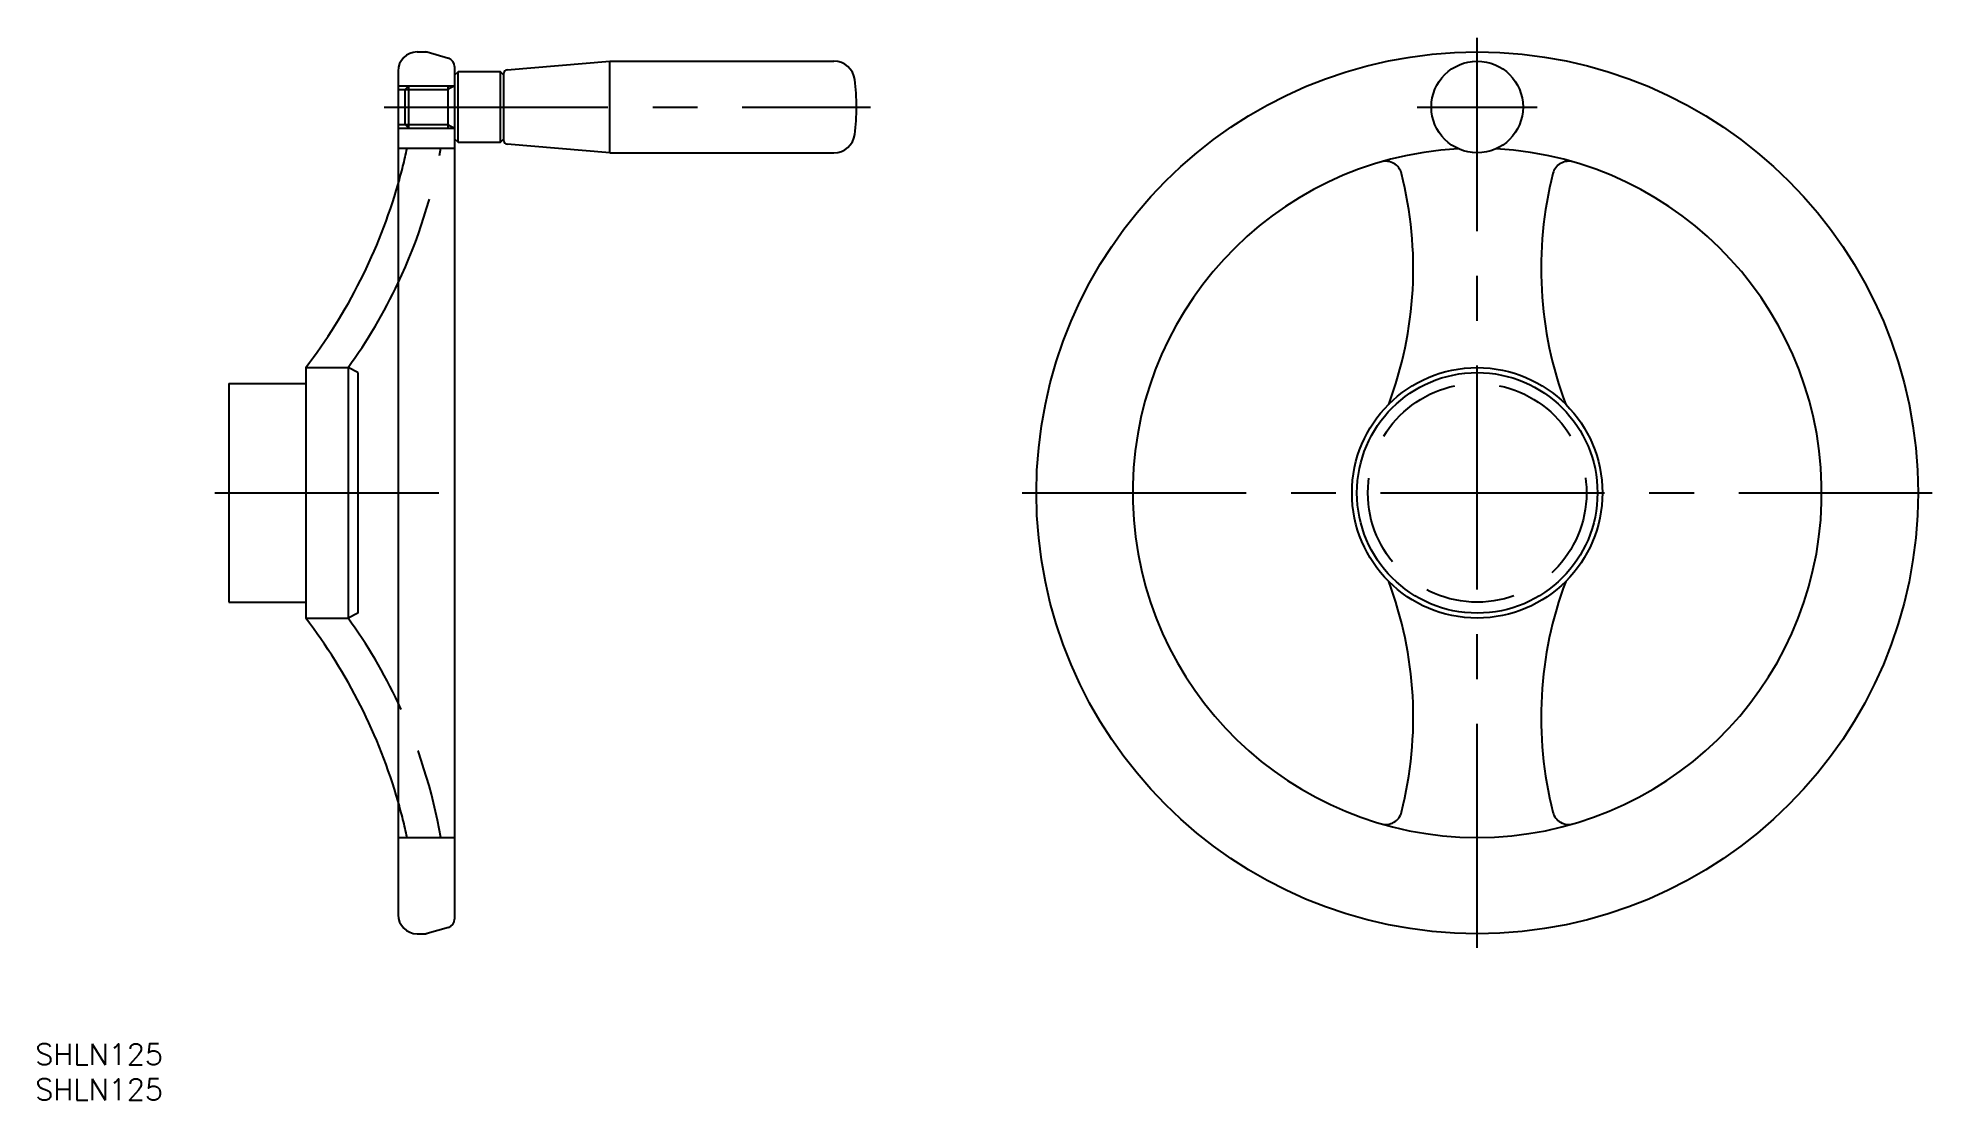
# Model space of a CAD drawing. Extents: x -204 to 64, y -86 to 64.
import ezdxf

# ---------------------------------------------------------------- set-up
doc = ezdxf.new("R2010")
doc.units = 0
doc.linetypes.add('CENTER', pattern=[50.8, 31.75, -6.35, 6.35, -6.35])
doc.linetypes.add('DASHED', pattern=[19.05, 12.7, -6.35])
doc.layers.get('0').update_dxf_attribs({"linetype": 'CONTINUOUS'})
doc.layers.add('CENTER', color=1, linetype='CENTER')
doc.styles.get("Standard").update_dxf_attribs({"font": 'txt.shx', "height": 3, "bigfont": 'bigfont.shx'})

msp = doc.modelspace()

# ---------------------------------------------------------------- linework, layer by layer
at = {"color": 7, "linetype": 'CONTINUOUS'}
for p, q in [((-150.3, 62.5), (-149.14, 62.5)), ((-145.87, 61.6), (-148.86, 62.46)), ((-153, 59.8), (-153, -59.8)), ((-145, 60.45), (-145, -60.45)), ((-144.5, 59.7), (-145, 59.2)), ((-144.5, 49.7), (-144.5, 59.7)), ((-138.5, 59.7), (-144.5, 59.7)), ((-138.5, 49.7), (-138.5, 59.7)), ((-138, 59.2), (-138.5, 59.7)), ((-138, 49.91), (-138, 59.49)), ((-137.54, 59.99), (-123, 61.2)), ((-123, 61.2), (-91.23, 61.2)), ((-123, 48.2), (-123, 61.2)), ((-145, 50.2), (-144.5, 49.7)), ((-144.5, 49.7), (-138.5, 49.7)), ((-138.5, 49.7), (-138, 50.2)), ((-123, 48.2), (-137.54, 49.41)), ((-123, 48.2), (-91.23, 48.2)), ((-166.1, 17.75), (-166.1, -17.75)), ((-166.1, 17.75), (-160.1, 17.75)), ((-160.1, 17.75), (-160.1, -17.75)), ((-158.7, 17.05), (-160.1, 17.75)), ((-158.7, 17.05), (-158.7, -17.05)), ((-177, 15.5), (-177, -15.5)), ((-177, 15.5), (-166.1, 15.5)), ((-177, -15.5), (-166.1, -15.5)), ((-166.1, -17.75), (-160.1, -17.75)), ((-158.7, -17.05), (-160.1, -17.75)), ((-145.87, -61.6), (-148.86, -62.46)), ((-150.3, -62.5), (-149.14, -62.5))]:
    msp.add_line(p, q, dxfattribs=at)
at = {"color": 3, "linetype": 'DASHED'}
for p, q in [((-153, 57.7), (-145, 57.7)), ((-153, 57.16), (-145.94, 57.16)), ((-152, 57.16), (-151.46, 57.7)), ((-152, 52.24), (-152, 57.16)), ((-151.46, 51.7), (-151.46, 57.7)), ((-145.94, 57.7), (-145.94, 51.7)), ((-145, 57.7), (-145.94, 57.16)), ((-153, 52.24), (-145.94, 52.24)), ((-153, 51.7), (-145, 51.7)), ((-152, 52.24), (-151.46, 51.7)), ((-145.94, 52.24), (-145, 51.7)), ((-153, 48.85), (-145, 48.85)), ((-153, -48.85), (-145, -48.85))]:
    msp.add_line(p, q, dxfattribs=at)
at = {"color": 7, "linetype": 'CONTINUOUS'}
for centre, radius in [((0, 0), 62.5), ((0, 54.7), 6.5), ((0, 0), 17.75), ((0, 0), 17.05)]:
    msp.add_circle(centre, radius, dxfattribs=at)
at = {"color": 3, "linetype": 'DASHED'}
msp.add_circle((0, 0), 15.5, dxfattribs=at)
at = {"color": 7, "linetype": 'CONTINUOUS'}
for centre, radius, start, end in [((-150.3, 59.8), 2.7, 90, 180), ((-149.14, 61.5), 1, 73.9601, 90), ((-146.2, 60.45), 1.2, 0, 73.9601), ((-137.5, 59.49), 0.5, 94.7636, 180), ((-91.23, 58.2), 3, 7.4482, 90), ((-118, 54.7), 30, 352.5518, 7.4482), ((-137.5, 49.91), 0.5, 180, 265.2364), ((-91.23, 51.2), 3, 270, 352.5518), ((0, 0), 48.85, 93.1408, 86.8592), ((-12.96, 44.71), 2.3, 14.153, 106.1705), ((12.96, 44.71), 2.3, 73.8295, 165.847), ((-228.18, 65.32), 78.21, 322.5383, 343.9992), ((-64.06, 31.82), 55, 339.4889, 14.153), ((64.06, 31.82), 55, 165.847, 200.5111), ((-221.19, 61.94), 75.4, 324.1195, 334.7434), ((-64.06, -31.82), 55, 345.847, 20.5111), ((64.06, -31.82), 55, 159.4889, 194.153), ((-228.18, -65.32), 78.21, 16.0008, 37.4617), ((-221.19, -61.94), 75.4, 25.2566, 35.8805), ((-12.96, -44.71), 2.3, 253.8295, 345.847), ((12.96, -44.71), 2.3, 194.153, 286.1705), ((-150.3, -59.8), 2.7, 180, 270), ((-146.2, -60.45), 1.2, 286.0399, 0), ((-149.14, -61.5), 1, 270, 286.0399)]:
    msp.add_arc(centre, radius, start, end, dxfattribs=at)
at = {"color": 3, "linetype": 'DASHED'}
for centre, radius, start, end in [((-228.18, 65.32), 78.21, 343.9992, 347.8434), ((-221.19, 61.94), 75.4, 334.7434, 350.0011), ((-221.19, -61.94), 75.4, 9.9989, 25.2566), ((-228.18, -65.32), 78.21, 12.1566, 16.0008)]:
    msp.add_arc(centre, radius, start, end, dxfattribs=at)
at = {"layer": 'CENTER', "color": 1, "linetype": 'CENTER'}
for p, q in [((0, -64.5), (0, 64.5)), ((-155, 54.7), (-86, 54.7)), ((-8.5, 54.7), (8.5, 54.7)), ((-64.5, 0), (64.5, 0)), ((-179, 0), (-143, 0))]:
    msp.add_line(p, q, dxfattribs=at)

# ---------------------------------------------------------------- texts
at = {"color": 7, "linetype": 'CONTINUOUS'}
for p in [(-204.46, -81.09), (-204.46, -86.09)]:
    msp.add_text('SHLN125', height=3, dxfattribs=at).set_placement(p)

doc.saveas('drawing.dxf')
